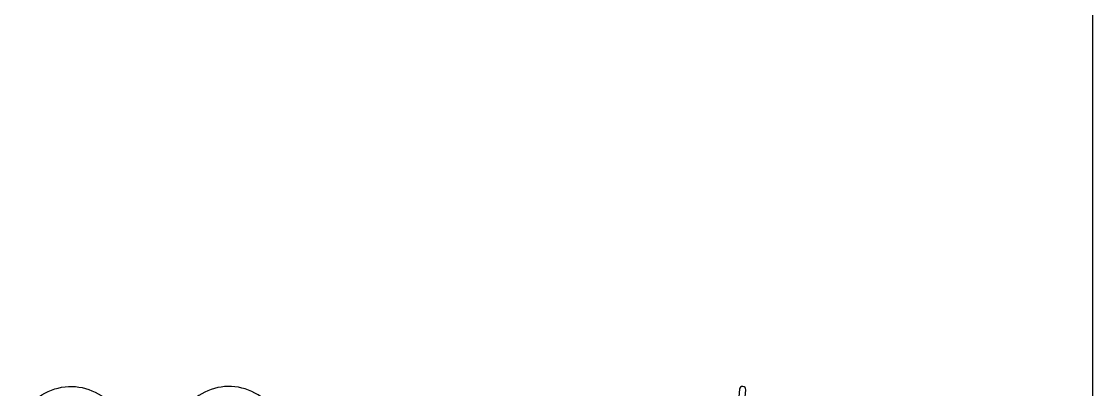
# Model space of a CAD drawing. Extents: x -42728 to 99010, y -18674 to 47645.
# Drawn here: x 86449 to 88141, y 36473 to 37055 of the extents above; entities that cross this region are included whole.
import ezdxf

# ---------------------------------------------------------------- set-up
doc = ezdxf.new("R2010")
doc.units = 0
doc.header["$LTSCALE"] = 100
doc.header["$MEASUREMENT"] = 0
doc.layers.get('0').update_dxf_attribs({"linetype": 'CONTINUOUS'})

# ---------------------------------------------------------------- blocks, each defined once
blk = doc.blocks.new('A$C4C541318')
blk.add_lwpolyline([(13876.4, 3283.5), (13929.8, 3891.7, 0.987979), (13919.8, 3892.7), (13866.5, 3283.9)], format="xyb")
for points in [[(12937.4, 3367.7), (12876.8, 3441.5), (12838.4, 3526.9), (12821.2, 3618.3), (12826.2, 3711.7), (12840.1, 3757.3), (12854, 3802.9), (12855.3, 3805.2), (12856.6, 3807.5), (12856, 3810.3), (12852.4, 3812.8), (12851, 3813.1), (12842, 3807.7), (12829.4, 3801.1), (12810, 3802.9), (12794.4, 3814.1), (12786.6, 3831.9), (12790.4, 3852.9), (12823, 3886.7), (12865.6, 3897.1), (12907, 3885.7), (12937.8, 3855.3), (12947.6, 3809.5), (12946.6, 3782.1), (12943, 3755.1), (12937.2, 3728.5), (12929.2, 3702.3), (12918.4, 3677.3), (12900.8, 3621.9), (12895, 3568.3), (12903, 3513.7), (12924.2, 3461.9), (12955.9, 3417.6)], [(13040.2, 3367.7), (13100.8, 3441.5), (13139.2, 3526.9), (13156.4, 3618.3), (13151.4, 3711.7), (13137.5, 3757.3), (13123.6, 3802.9), (13122.3, 3805.2), (13121, 3807.5), (13121.6, 3810.3), (13125.2, 3812.8), (13126.6, 3813.1), (13135.6, 3807.7), (13148.2, 3801.1), (13167.6, 3802.9), (13183.2, 3814.1), (13191, 3831.9), (13187.2, 3852.9), (13154.6, 3886.7), (13112, 3897.1), (13070.6, 3885.7), (13039.8, 3855.3), (13030, 3809.5), (13031, 3782.1), (13034.6, 3755.1), (13040.4, 3728.5), (13048.4, 3702.3), (13059.2, 3677.3), (13076.8, 3621.9), (13082.6, 3568.3), (13074.6, 3513.7), (13053.4, 3461.9), (13021.7, 3417.6)]]:
    blk.add_spline(points, degree=3)

msp = doc.modelspace()

# ---------------------------------------------------------------- linework, layer by layer
msp.add_line((88141.13607, 38785.84455), (88141.13607, 31851.65834))

# ---------------------------------------------------------------- block references
msp.add_blockref('A$C4C541318', (73663.55097, 32580.75773))

doc.saveas('drawing.dxf')
